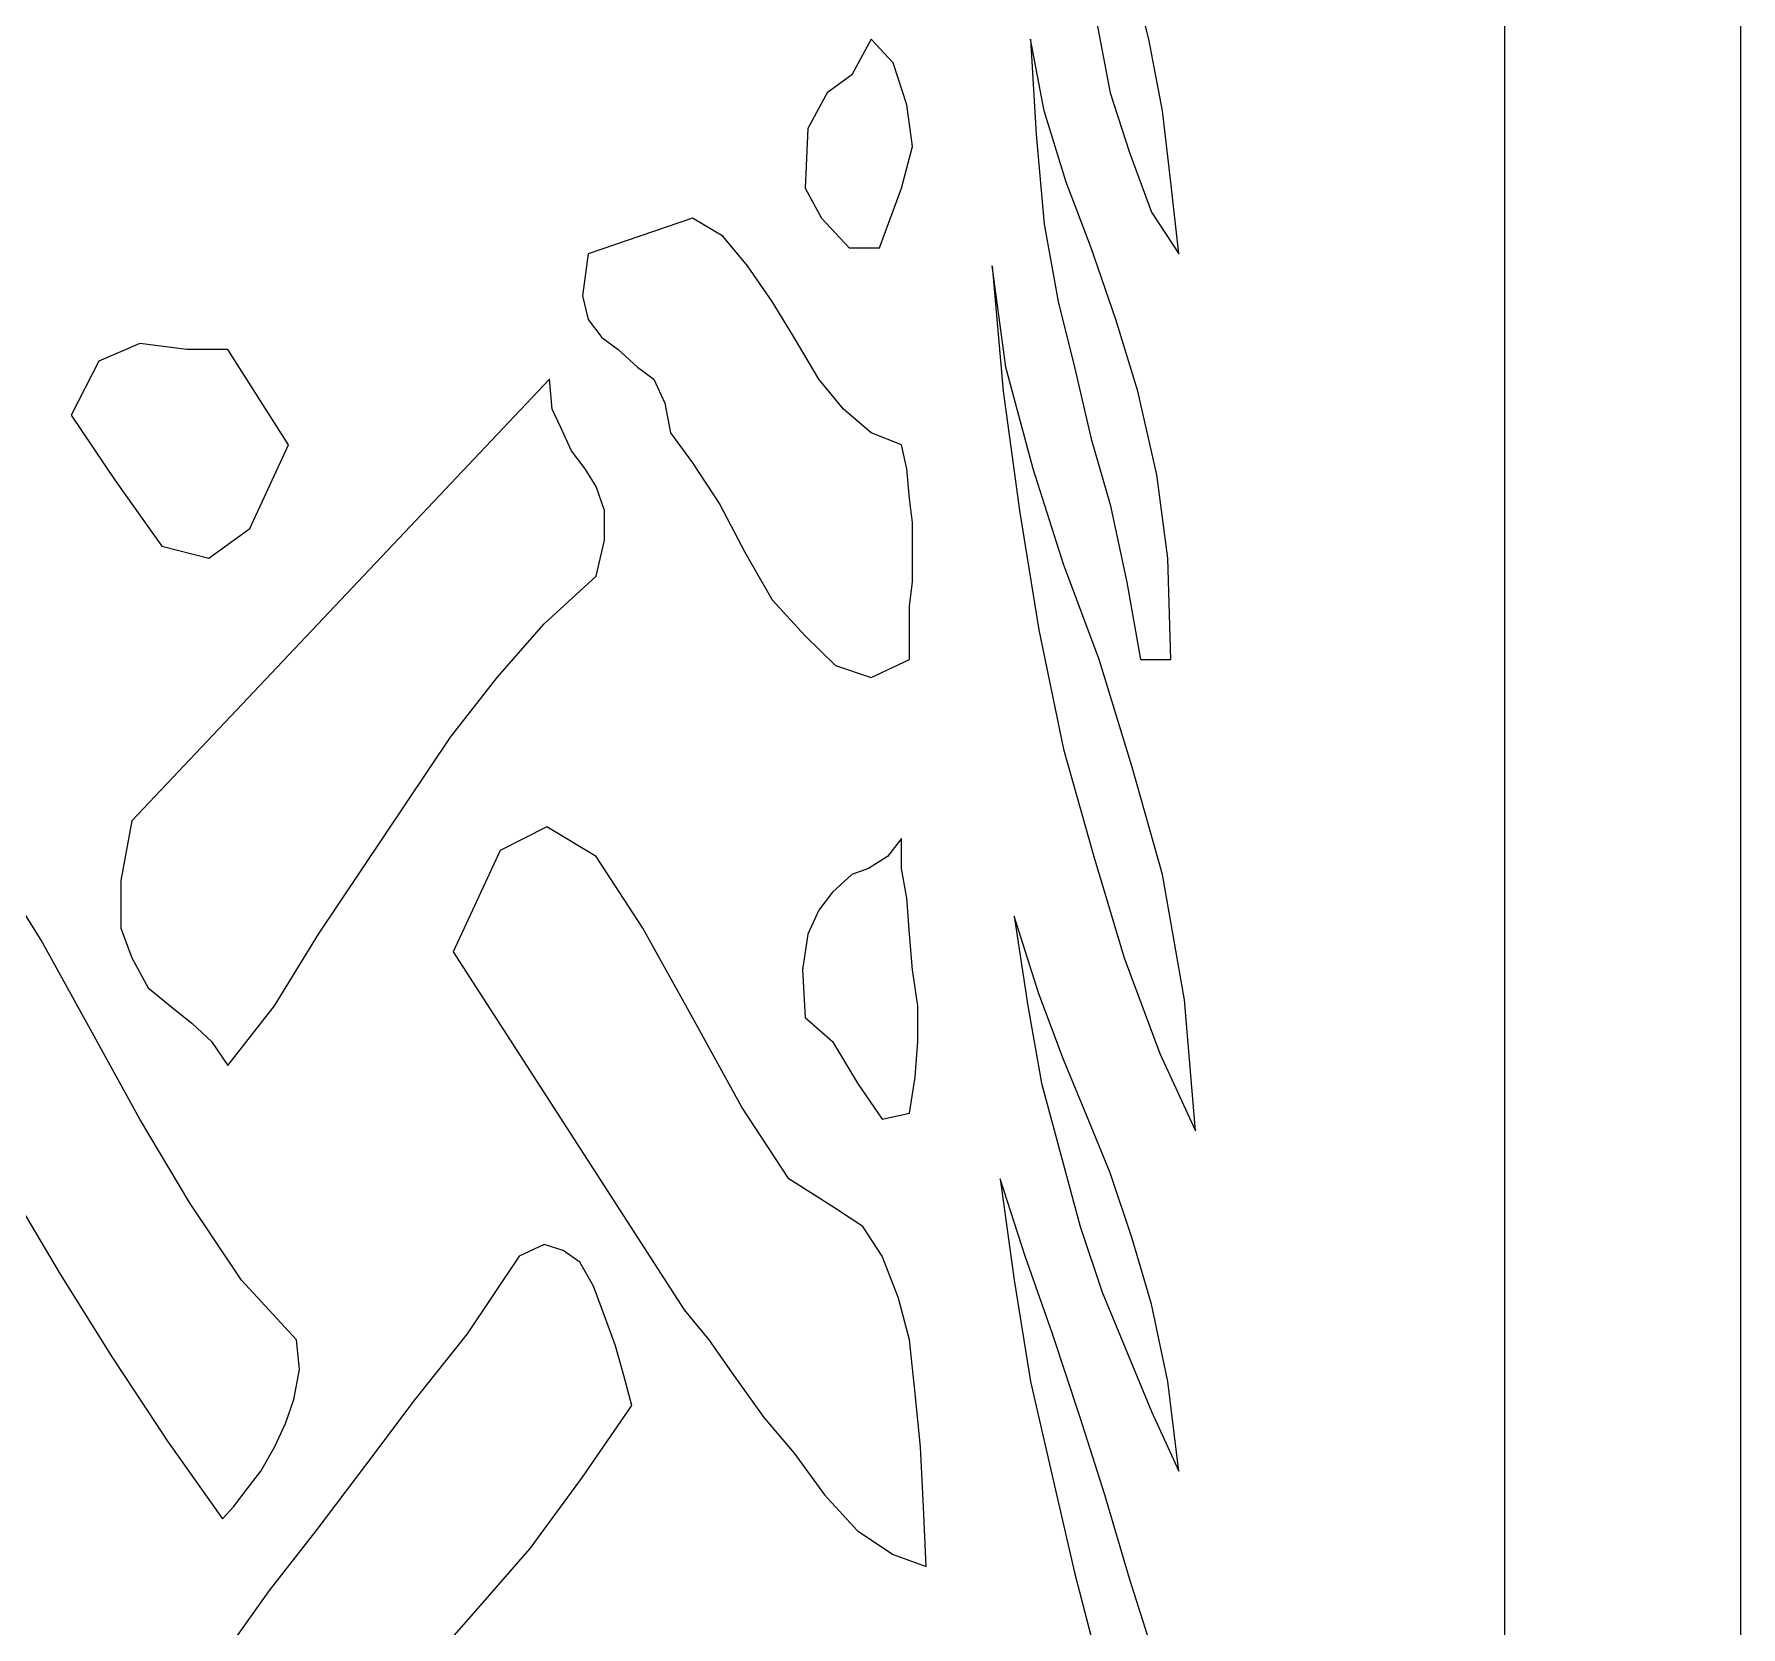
# Model space of a CAD drawing. Header units: millimetres. Extents: x -194 to 183, y -158 to 141.
# Drawn here: x 59.06 to 84.42, y -61.85 to -38.19 of the extents above; entities that cross this region are included whole.
import ezdxf

# ---------------------------------------------------------------- set-up
doc = ezdxf.new("R2010")
doc.units = ezdxf.units.MM
doc.header["$MEASUREMENT"] = 0
doc.layers.add('Camada 1', color=7, linetype='Continuous')

msp = doc.modelspace()

# ---------------------------------------------------------------- linework, layer by layer
at = {"layer": 'Camada 1', "color": 250, "lineweight": 9}
for points, knots in [([(-7.583, 27.8078), (-7.583, 27.8078), (-5.583, 27.8078), (-5.583, 27.8078), (-5.583, 27.8078), (-5.583, 27.8078), (-3.583, 27.8078), (-3.583, 27.8078), (-3.583, 27.8078), (-3.583, 27.8078), (-2.383, 27.8078), (-2.383, 27.8078), (-2.383, 27.8078), (-2.383, 27.8078), (-2.383, 30.6078), (-2.383, 30.6078), (-2.383, 30.6078), (-2.383, 30.6078), (-5.583, 30.6078), (-5.583, 30.6078), (-5.583, 30.6078), (-5.583, 30.6078), (-5.583, 31.0078), (-5.583, 31.0078), (-5.583, 31.0078), (-5.583, 32.6646), (-4.2398, 34.0078), (-2.583, 34.0078), (-2.583, 34.0078), (-0.9262, 34.0078), (0.417, 32.6646), (0.417, 31.0078), (0.417, 31.0078), (0.417, 31.0078), (0.417, 27.8078), (0.417, 27.8078), (0.417, 27.8078), (0.417, 27.8078), (15.417, 27.8078), (15.417, 27.8078), (15.417, 27.8078), (15.417, 27.8078), (18.617, 27.8078), (18.617, 27.8078), (18.617, 27.8078), (18.617, 27.8078), (18.617, 30.6078), (18.617, 30.6078), (18.617, 30.6078), (18.617, 30.6078), (15.417, 30.6078), (15.417, 30.6078), (15.417, 30.6078), (15.417, 30.6078), (15.417, 31.0078), (15.417, 31.0078), (15.417, 31.0078), (15.417, 32.6646), (16.7602, 34.0078), (18.417, 34.0078), (18.417, 34.0078), (20.0738, 34.0078), (21.417, 32.6646), (21.417, 31.0078), (21.417, 31.0078), (21.417, 31.0078), (21.417, 27.8078), (21.417, 27.8078), (21.417, 27.8078), (21.417, 27.8078), (36.417, 27.8078), (36.417, 27.8078), (36.417, 27.8078), (36.417, 27.8078), (39.617, 27.8078), (39.617, 27.8078), (39.617, 27.8078), (39.617, 27.8078), (39.617, 30.6078), (39.617, 30.6078), (39.617, 30.6078), (39.617, 30.6078), (36.417, 30.6078), (36.417, 30.6078), (36.417, 30.6078), (36.417, 30.6078), (36.417, 31.0078), (36.417, 31.0078), (36.417, 31.0078), (36.417, 32.6646), (37.7602, 34.0078), (39.417, 34.0078), (39.417, 34.0078), (41.0738, 34.0078), (42.417, 32.6646), (42.417, 31.0078), (42.417, 31.0078), (42.417, 31.0078), (42.417, 27.8078), (42.417, 27.8078), (42.417, 27.8078), (42.417, 27.8078), (57.417, 27.8078), (57.417, 27.8078), (57.417, 27.8078), (57.417, 27.8078), (60.617, 27.8078), (60.617, 27.8078), (60.617, 27.8078), (60.617, 27.8078), (60.617, 30.6078), (60.617, 30.6078), (60.617, 30.6078), (60.617, 30.6078), (57.417, 30.6078), (57.417, 30.6078), (57.417, 30.6078), (57.417, 30.6078), (57.417, 31.0078), (57.417, 31.0078), (57.417, 31.0078), (57.417, 32.6646), (58.7602, 34.0078), (60.417, 34.0078), (60.417, 34.0078), (62.0738, 34.0078), (63.417, 32.6646), (63.417, 31.0078), (63.417, 31.0078), (63.417, 31.0078), (63.417, 27.8078), (63.417, 27.8078), (63.417, 27.8078), (63.417, 27.8078), (78.417, 27.8078), (78.417, 27.8078), (78.417, 27.8078), (78.417, 27.8078), (81.617, 27.8078), (81.617, 27.8078), (81.617, 27.8078), (81.617, 27.8078), (81.617, 30.6078), (81.617, 30.6078), (81.617, 30.6078), (81.617, 30.6078), (78.417, 30.6078), (78.417, 30.6078), (78.417, 30.6078), (78.417, 30.6078), (78.417, 31.0078), (78.417, 31.0078), (78.417, 31.0078), (78.417, 32.6646), (79.7602, 34.0078), (81.417, 34.0078), (81.417, 34.0078), (83.0738, 34.0078), (84.417, 32.6646), (84.417, 31.0078), (84.417, 31.0078), (84.417, 31.0078), (84.417, 27.8078), (84.417, 27.8078), (84.417, 27.8078), (84.417, 27.8078), (84.417, 25.0078), (84.417, 25.0078), (84.417, 25.0078), (84.417, 25.0078), (84.417, -149.392), (84.417, -149.392), (84.417, -149.392), (84.417, -149.392), (84.417, -152.192), (84.417, -152.192), (84.417, -152.192), (84.417, -152.192), (84.417, -155.392), (84.417, -155.392), (84.417, -155.392), (84.417, -157.0488), (83.0738, -158.392), (81.417, -158.392), (81.417, -158.392), (79.7602, -158.392), (78.417, -157.0488), (78.417, -155.392), (78.417, -155.392), (78.417, -155.392), (78.417, -154.992), (78.417, -154.992), (78.417, -154.992), (78.417, -154.992), (81.617, -154.992), (81.617, -154.992), (81.617, -154.992), (81.617, -154.992), (81.617, -152.192), (81.617, -152.192), (81.617, -152.192), (81.617, -152.192), (78.417, -152.192), (78.417, -152.192), (78.417, -152.192), (78.417, -152.192), (63.417, -152.192), (63.417, -152.192), (63.417, -152.192), (63.417, -152.192), (63.417, -155.392), (63.417, -155.392), (63.417, -155.392), (63.417, -157.0488), (62.0738, -158.392), (60.417, -158.392), (60.417, -158.392), (58.7602, -158.392), (57.417, -157.0488), (57.417, -155.392), (57.417, -155.392), (57.417, -155.392), (57.417, -154.992), (57.417, -154.992), (57.417, -154.992), (57.417, -154.992), (60.617, -154.992), (60.617, -154.992), (60.617, -154.992), (60.617, -154.992), (60.617, -152.192), (60.617, -152.192), (60.617, -152.192), (60.617, -152.192), (57.417, -152.192), (57.417, -152.192), (57.417, -152.192), (57.417, -152.192), (42.417, -152.192), (42.417, -152.192), (42.417, -152.192), (42.417, -152.192), (42.417, -155.392), (42.417, -155.392), (42.417, -155.392), (42.417, -157.0488), (41.0738, -158.392), (39.417, -158.392), (39.417, -158.392), (37.7602, -158.392), (36.417, -157.0488), (36.417, -155.392), (36.417, -155.392), (36.417, -155.392), (36.417, -154.992), (36.417, -154.992), (36.417, -154.992), (36.417, -154.992), (39.617, -154.992), (39.617, -154.992), (39.617, -154.992), (39.617, -154.992), (39.617, -152.192), (39.617, -152.192), (39.617, -152.192), (39.617, -152.192), (36.417, -152.192), (36.417, -152.192), (36.417, -152.192), (36.417, -152.192), (21.417, -152.192), (21.417, -152.192), (21.417, -152.192), (21.417, -152.192), (21.417, -155.392), (21.417, -155.392), (21.417, -155.392), (21.417, -157.0488), (20.0738, -158.392), (18.417, -158.392), (18.417, -158.392), (16.7602, -158.392), (15.417, -157.0488), (15.417, -155.392), (15.417, -155.392), (15.417, -155.392), (15.417, -154.992), (15.417, -154.992), (15.417, -154.992), (15.417, -154.992), (18.6171, -154.992), (18.6171, -154.992), (18.6171, -154.992), (18.6171, -154.992), (18.6171, -152.192), (18.6171, -152.192), (18.6171, -152.192), (18.6171, -152.192), (15.417, -152.192), (15.417, -152.192), (15.417, -152.192), (15.417, -152.192), (0.417, -152.192), (0.417, -152.192), (0.417, -152.192), (0.417, -152.192), (0.417, -155.392), (0.417, -155.392), (0.417, -155.392), (0.417, -157.0488), (-0.9262, -158.392), (-2.583, -158.392), (-2.583, -158.392), (-4.2398, -158.392), (-5.583, -157.0488), (-5.583, -155.392), (-5.583, -155.392), (-5.583, -155.392), (-5.583, -154.992), (-5.583, -154.992), (-5.583, -154.992), (-5.583, -154.992), (-2.3829, -154.992), (-2.3829, -154.992), (-2.3829, -154.992), (-2.3829, -154.992), (-2.383, -152.192), (-2.383, -152.192), (-2.383, -152.192), (-2.383, -152.192), (-5.583, -152.192), (-5.583, -152.192), (-5.583, -152.192), (-5.583, -152.192), (-5.583, -149.392), (-5.583, -149.392), (-5.583, -149.392), (-5.583, -149.392), (-5.583, 22.808), (-5.583, 22.808), (-5.583, 22.808), (-5.583, 22.808), (-7.583, 22.808), (-7.583, 22.808), (-7.583, 22.808), (-8.6876, 22.808), (-9.583, 23.9272), (-9.583, 25.3079), (-9.583, 25.3079), (-9.583, 26.6886), (-8.6876, 27.8078), (-7.583, 27.8078)], [0, 0, 0, 0, 0.011236, 0.011236, 0.011236, 0.011236, 0.0224719, 0.0224719, 0.0224719, 0.0224719, 0.0337079, 0.0337079, 0.0337079, 0.0337079, 0.0449438, 0.0449438, 0.0449438, 0.0449438, 0.0561798, 0.0561798, 0.0561798, 0.0561798, 0.0674157, 0.0674157, 0.0674157, 0.0674157, 0.0786517, 0.0786517, 0.0786517, 0.0786517, 0.0898876, 0.0898876, 0.0898876, 0.0898876, 0.1011236, 0.1011236, 0.1011236, 0.1011236, 0.1123596, 0.1123596, 0.1123596, 0.1123596, 0.1235955, 0.1235955, 0.1235955, 0.1235955, 0.1348315, 0.1348315, 0.1348315, 0.1348315, 0.1460674, 0.1460674, 0.1460674, 0.1460674, 0.1573034, 0.1573034, 0.1573034, 0.1573034, 0.1685393, 0.1685393, 0.1685393, 0.1685393, 0.1797753, 0.1797753, 0.1797753, 0.1797753, 0.1910112, 0.1910112, 0.1910112, 0.1910112, 0.2022472, 0.2022472, 0.2022472, 0.2022472, 0.2134831, 0.2134831, 0.2134831, 0.2134831, 0.2247191, 0.2247191, 0.2247191, 0.2247191, 0.2359551, 0.2359551, 0.2359551, 0.2359551, 0.247191, 0.247191, 0.247191, 0.247191, 0.258427, 0.258427, 0.258427, 0.258427, 0.2696629, 0.2696629, 0.2696629, 0.2696629, 0.2808989, 0.2808989, 0.2808989, 0.2808989, 0.2921348, 0.2921348, 0.2921348, 0.2921348, 0.3033708, 0.3033708, 0.3033708, 0.3033708, 0.3146067, 0.3146067, 0.3146067, 0.3146067, 0.3258427, 0.3258427, 0.3258427, 0.3258427, 0.3370787, 0.3370787, 0.3370787, 0.3370787, 0.3483146, 0.3483146, 0.3483146, 0.3483146, 0.3595506, 0.3595506, 0.3595506, 0.3595506, 0.3707865, 0.3707865, 0.3707865, 0.3707865, 0.3820225, 0.3820225, 0.3820225, 0.3820225, 0.3932584, 0.3932584, 0.3932584, 0.3932584, 0.4044944, 0.4044944, 0.4044944, 0.4044944, 0.4157303, 0.4157303, 0.4157303, 0.4157303, 0.4269663, 0.4269663, 0.4269663, 0.4269663, 0.4382022, 0.4382022, 0.4382022, 0.4382022, 0.4494382, 0.4494382, 0.4494382, 0.4494382, 0.4606742, 0.4606742, 0.4606742, 0.4606742, 0.4719101, 0.4719101, 0.4719101, 0.4719101, 0.4831461, 0.4831461, 0.4831461, 0.4831461, 0.494382, 0.494382, 0.494382, 0.494382, 0.505618, 0.505618, 0.505618, 0.505618, 0.5168539, 0.5168539, 0.5168539, 0.5168539, 0.5280899, 0.5280899, 0.5280899, 0.5280899, 0.5393258, 0.5393258, 0.5393258, 0.5393258, 0.5505618, 0.5505618, 0.5505618, 0.5505618, 0.5617978, 0.5617978, 0.5617978, 0.5617978, 0.5730337, 0.5730337, 0.5730337, 0.5730337, 0.5842697, 0.5842697, 0.5842697, 0.5842697, 0.5955056, 0.5955056, 0.5955056, 0.5955056, 0.6067416, 0.6067416, 0.6067416, 0.6067416, 0.6179775, 0.6179775, 0.6179775, 0.6179775, 0.6292135, 0.6292135, 0.6292135, 0.6292135, 0.6404494, 0.6404494, 0.6404494, 0.6404494, 0.6516854, 0.6516854, 0.6516854, 0.6516854, 0.6629213, 0.6629213, 0.6629213, 0.6629213, 0.6741573, 0.6741573, 0.6741573, 0.6741573, 0.6853933, 0.6853933, 0.6853933, 0.6853933, 0.6966292, 0.6966292, 0.6966292, 0.6966292, 0.7078652, 0.7078652, 0.7078652, 0.7078652, 0.7191011, 0.7191011, 0.7191011, 0.7191011, 0.7303371, 0.7303371, 0.7303371, 0.7303371, 0.741573, 0.741573, 0.741573, 0.741573, 0.752809, 0.752809, 0.752809, 0.752809, 0.7640449, 0.7640449, 0.7640449, 0.7640449, 0.7752809, 0.7752809, 0.7752809, 0.7752809, 0.7865169, 0.7865169, 0.7865169, 0.7865169, 0.7977528, 0.7977528, 0.7977528, 0.7977528, 0.8089888, 0.8089888, 0.8089888, 0.8089888, 0.8202247, 0.8202247, 0.8202247, 0.8202247, 0.8314607, 0.8314607, 0.8314607, 0.8314607, 0.8426966, 0.8426966, 0.8426966, 0.8426966, 0.8539326, 0.8539326, 0.8539326, 0.8539326, 0.8651685, 0.8651685, 0.8651685, 0.8651685, 0.8764045, 0.8764045, 0.8764045, 0.8764045, 0.8876404, 0.8876404, 0.8876404, 0.8876404, 0.8988764, 0.8988764, 0.8988764, 0.8988764, 0.9101124, 0.9101124, 0.9101124, 0.9101124, 0.9213483, 0.9213483, 0.9213483, 0.9213483, 0.9325843, 0.9325843, 0.9325843, 0.9325843, 0.9438202, 0.9438202, 0.9438202, 0.9438202, 0.9550562, 0.9550562, 0.9550562, 0.9550562, 0.9662921, 0.9662921, 0.9662921, 0.9662921, 0.9775281, 0.9775281, 0.9775281, 0.9775281, 1, 1, 1, 1]), ([(74.1909, -33.6521), (74.1909, -33.6521), (74.5176, -34.5381), (74.5176, -34.5381), (74.5176, -34.5381), (74.5176, -34.5381), (74.8442, -35.4244), (74.8442, -35.4244), (74.8442, -35.4244), (74.8442, -35.4244), (75.1302, -36.311), (75.1302, -36.311), (75.1302, -36.311), (75.1302, -36.311), (75.3751, -37.2862), (75.3751, -37.2862), (75.3751, -37.2862), (75.3751, -37.2862), (75.6202, -38.261), (75.6202, -38.261), (75.6202, -38.261), (75.6202, -38.261), (75.8243, -39.3246), (75.8243, -39.3246), (75.8243, -39.3246), (75.8243, -39.3246), (75.9469, -40.3882), (75.9469, -40.3882), (75.9469, -40.3882), (75.9469, -40.3882), (76.0693, -41.4521), (76.0693, -41.4521), (76.0693, -41.4521), (76.0693, -41.4521), (75.6609, -40.8315), (75.6609, -40.8315), (75.6609, -40.8315), (75.6609, -40.8315), (75.3342, -39.9451), (75.3342, -39.9451), (75.3342, -39.9451), (75.3342, -39.9451), (75.0484, -39.0587), (75.0484, -39.0587), (75.0484, -39.0587), (75.0484, -39.0587), (74.8442, -37.9953), (74.8442, -37.9953), (74.8442, -37.9953), (74.8442, -37.9953), (74.6401, -36.9314), (74.6401, -36.9314), (74.6401, -36.9314), (74.6401, -36.9314), (74.5176, -35.7792), (74.5176, -35.7792), (74.5176, -35.7792), (74.5176, -35.7792), (74.3541, -34.7155), (74.3541, -34.7155), (74.3541, -34.7155), (74.3541, -34.7155), (74.1909, -33.6521), (74.1909, -33.6521)], [0, 0, 0, 0, 0.0588235, 0.0588235, 0.0588235, 0.0588235, 0.1176471, 0.1176471, 0.1176471, 0.1176471, 0.1764706, 0.1764706, 0.1764706, 0.1764706, 0.2352941, 0.2352941, 0.2352941, 0.2352941, 0.2941176, 0.2941176, 0.2941176, 0.2941176, 0.3529412, 0.3529412, 0.3529412, 0.3529412, 0.4117647, 0.4117647, 0.4117647, 0.4117647, 0.4705882, 0.4705882, 0.4705882, 0.4705882, 0.5294118, 0.5294118, 0.5294118, 0.5294118, 0.5882353, 0.5882353, 0.5882353, 0.5882353, 0.6470588, 0.6470588, 0.6470588, 0.6470588, 0.7058824, 0.7058824, 0.7058824, 0.7058824, 0.7647059, 0.7647059, 0.7647059, 0.7647059, 0.8235294, 0.8235294, 0.8235294, 0.8235294, 0.8823529, 0.8823529, 0.8823529, 0.8823529, 1, 1, 1, 1]), ([(71.4956, -38.261), (71.4956, -38.261), (71.8222, -38.6156), (71.8222, -38.6156), (71.8222, -38.6156), (71.8222, -38.6156), (72.0265, -39.236), (72.0265, -39.236), (72.0265, -39.236), (72.0265, -39.236), (72.1081, -39.8566), (72.1081, -39.8566), (72.1081, -39.8566), (72.1081, -39.8566), (71.9449, -40.4767), (71.9449, -40.4767), (71.9449, -40.4767), (71.9449, -40.4767), (71.6181, -41.3632), (71.6181, -41.3632), (71.6181, -41.3632), (71.6181, -41.3632), (71.1688, -41.3632), (71.1688, -41.3632), (71.1688, -41.3632), (71.1688, -41.3632), (70.7604, -40.9199), (70.7604, -40.9199), (70.7604, -40.9199), (70.7604, -40.9199), (70.5155, -40.4767), (70.5155, -40.4767), (70.5155, -40.4767), (70.5155, -40.4767), (70.5563, -39.5903), (70.5563, -39.5903), (70.5563, -39.5903), (70.5563, -39.5903), (70.8421, -39.0587), (70.8421, -39.0587), (70.8421, -39.0587), (70.8421, -39.0587), (71.2097, -38.7927), (71.2097, -38.7927), (71.2097, -38.7927), (71.2097, -38.7927), (71.4956, -38.261), (71.4956, -38.261)], [0, 0, 0, 0, 0.0769231, 0.0769231, 0.0769231, 0.0769231, 0.1538462, 0.1538462, 0.1538462, 0.1538462, 0.2307692, 0.2307692, 0.2307692, 0.2307692, 0.3076923, 0.3076923, 0.3076923, 0.3076923, 0.3846154, 0.3846154, 0.3846154, 0.3846154, 0.4615385, 0.4615385, 0.4615385, 0.4615385, 0.5384615, 0.5384615, 0.5384615, 0.5384615, 0.6153846, 0.6153846, 0.6153846, 0.6153846, 0.6923077, 0.6923077, 0.6923077, 0.6923077, 0.7692308, 0.7692308, 0.7692308, 0.7692308, 0.8461538, 0.8461538, 0.8461538, 0.8461538, 1, 1, 1, 1]), ([(73.8642, -38.261), (73.8642, -38.261), (74.0682, -39.3246), (74.0682, -39.3246), (74.0682, -39.3246), (74.0682, -39.3246), (74.395, -40.3882), (74.395, -40.3882), (74.395, -40.3882), (74.395, -40.3882), (74.7626, -41.3632), (74.7626, -41.3632), (74.7626, -41.3632), (74.7626, -41.3632), (75.1302, -42.4269), (75.1302, -42.4269), (75.1302, -42.4269), (75.1302, -42.4269), (75.4568, -43.4903), (75.4568, -43.4903), (75.4568, -43.4903), (75.4568, -43.4903), (75.7426, -44.7313), (75.7426, -44.7313), (75.7426, -44.7313), (75.7426, -44.7313), (75.9061, -45.972), (75.9061, -45.972), (75.9061, -45.972), (75.9061, -45.972), (75.9469, -47.4789), (75.9469, -47.4789), (75.9469, -47.4789), (75.9469, -47.4789), (75.4976, -47.4789), (75.4976, -47.4789), (75.4976, -47.4789), (75.4976, -47.4789), (75.2936, -46.3269), (75.2936, -46.3269), (75.2936, -46.3269), (75.2936, -46.3269), (75.0484, -45.1742), (75.0484, -45.1742), (75.0484, -45.1742), (75.0484, -45.1742), (74.7626, -44.1994), (74.7626, -44.1994), (74.7626, -44.1994), (74.7626, -44.1994), (74.5176, -43.1358), (74.5176, -43.1358), (74.5176, -43.1358), (74.5176, -43.1358), (74.2727, -42.1611), (74.2727, -42.1611), (74.2727, -42.1611), (74.2727, -42.1611), (74.0682, -41.0085), (74.0682, -41.0085), (74.0682, -41.0085), (74.0682, -41.0085), (73.946, -39.679), (73.946, -39.679), (73.946, -39.679), (73.946, -39.679), (73.8642, -38.261), (73.8642, -38.261)], [0, 0, 0, 0, 0.0555556, 0.0555556, 0.0555556, 0.0555556, 0.1111111, 0.1111111, 0.1111111, 0.1111111, 0.1666667, 0.1666667, 0.1666667, 0.1666667, 0.2222222, 0.2222222, 0.2222222, 0.2222222, 0.2777778, 0.2777778, 0.2777778, 0.2777778, 0.3333333, 0.3333333, 0.3333333, 0.3333333, 0.3888889, 0.3888889, 0.3888889, 0.3888889, 0.4444444, 0.4444444, 0.4444444, 0.4444444, 0.5, 0.5, 0.5, 0.5, 0.5555556, 0.5555556, 0.5555556, 0.5555556, 0.6111111, 0.6111111, 0.6111111, 0.6111111, 0.6666667, 0.6666667, 0.6666667, 0.6666667, 0.7222222, 0.7222222, 0.7222222, 0.7222222, 0.7777778, 0.7777778, 0.7777778, 0.7777778, 0.8333333, 0.8333333, 0.8333333, 0.8333333, 0.8888889, 0.8888889, 0.8888889, 0.8888889, 1, 1, 1, 1]), ([(68.841, -40.9199), (68.841, -40.9199), (69.2904, -41.1858), (69.2904, -41.1858), (69.2904, -41.1858), (69.2904, -41.1858), (69.658, -41.6289), (69.658, -41.6289), (69.658, -41.6289), (69.658, -41.6289), (70.0255, -42.1611), (70.0255, -42.1611), (70.0255, -42.1611), (70.0255, -42.1611), (70.3522, -42.6928), (70.3522, -42.6928), (70.3522, -42.6928), (70.3522, -42.6928), (70.7197, -43.3132), (70.7197, -43.3132), (70.7197, -43.3132), (70.7197, -43.3132), (71.087, -43.756), (71.087, -43.756), (71.087, -43.756), (71.087, -43.756), (71.4956, -44.1108), (71.4956, -44.1108), (71.4956, -44.1108), (71.4956, -44.1108), (71.9449, -44.2883), (71.9449, -44.2883), (71.9449, -44.2883), (71.9449, -44.2883), (72.0265, -44.6424), (72.0265, -44.6424), (72.0265, -44.6424), (72.0265, -44.6424), (72.0672, -45.086), (72.0672, -45.086), (72.0672, -45.086), (72.0672, -45.086), (72.1081, -45.4404), (72.1081, -45.4404), (72.1081, -45.4404), (72.1081, -45.4404), (72.1081, -45.8834), (72.1081, -45.8834), (72.1081, -45.8834), (72.1081, -45.8834), (72.1081, -46.3269), (72.1081, -46.3269), (72.1081, -46.3269), (72.1081, -46.3269), (72.0672, -46.6811), (72.0672, -46.6811), (72.0672, -46.6811), (72.0672, -46.6811), (72.0672, -47.1245), (72.0672, -47.1245), (72.0672, -47.1245), (72.0672, -47.1245), (72.0672, -47.4789), (72.0672, -47.4789), (72.0672, -47.4789), (72.0672, -47.4789), (71.4956, -47.7451), (71.4956, -47.7451), (71.4956, -47.7451), (71.4956, -47.7451), (70.9647, -47.5676), (70.9647, -47.5676), (70.9647, -47.5676), (70.9647, -47.5676), (70.5155, -47.1245), (70.5155, -47.1245), (70.5155, -47.1245), (70.5155, -47.1245), (70.0255, -46.5926), (70.0255, -46.5926), (70.0255, -46.5926), (70.0255, -46.5926), (69.6171, -45.8834), (69.6171, -45.8834), (69.6171, -45.8834), (69.6171, -45.8834), (69.2494, -45.1742), (69.2494, -45.1742), (69.2494, -45.1742), (69.2494, -45.1742), (68.841, -44.554), (68.841, -44.554), (68.841, -44.554), (68.841, -44.554), (68.5144, -44.1108), (68.5144, -44.1108), (68.5144, -44.1108), (68.5144, -44.1108), (68.4329, -43.6678), (68.4329, -43.6678), (68.4329, -43.6678), (68.4329, -43.6678), (68.2695, -43.3132), (68.2695, -43.3132), (68.2695, -43.3132), (68.2695, -43.3132), (68.0244, -43.1358), (68.0244, -43.1358), (68.0244, -43.1358), (68.0244, -43.1358), (67.7386, -42.8701), (67.7386, -42.8701), (67.7386, -42.8701), (67.7386, -42.8701), (67.4936, -42.6928), (67.4936, -42.6928), (67.4936, -42.6928), (67.4936, -42.6928), (67.2894, -42.4269), (67.2894, -42.4269), (67.2894, -42.4269), (67.2894, -42.4269), (67.2076, -42.0722), (67.2076, -42.0722), (67.2076, -42.0722), (67.2076, -42.0722), (67.2894, -41.4521), (67.2894, -41.4521), (67.2894, -41.4521), (67.2894, -41.4521), (68.841, -40.9199), (68.841, -40.9199)], [0, 0, 0, 0, 0.0294118, 0.0294118, 0.0294118, 0.0294118, 0.0588235, 0.0588235, 0.0588235, 0.0588235, 0.0882353, 0.0882353, 0.0882353, 0.0882353, 0.1176471, 0.1176471, 0.1176471, 0.1176471, 0.1470588, 0.1470588, 0.1470588, 0.1470588, 0.1764706, 0.1764706, 0.1764706, 0.1764706, 0.2058824, 0.2058824, 0.2058824, 0.2058824, 0.2352941, 0.2352941, 0.2352941, 0.2352941, 0.2647059, 0.2647059, 0.2647059, 0.2647059, 0.2941176, 0.2941176, 0.2941176, 0.2941176, 0.3235294, 0.3235294, 0.3235294, 0.3235294, 0.3529412, 0.3529412, 0.3529412, 0.3529412, 0.3823529, 0.3823529, 0.3823529, 0.3823529, 0.4117647, 0.4117647, 0.4117647, 0.4117647, 0.4411765, 0.4411765, 0.4411765, 0.4411765, 0.4705882, 0.4705882, 0.4705882, 0.4705882, 0.5, 0.5, 0.5, 0.5, 0.5294118, 0.5294118, 0.5294118, 0.5294118, 0.5588235, 0.5588235, 0.5588235, 0.5588235, 0.5882353, 0.5882353, 0.5882353, 0.5882353, 0.6176471, 0.6176471, 0.6176471, 0.6176471, 0.6470588, 0.6470588, 0.6470588, 0.6470588, 0.6764706, 0.6764706, 0.6764706, 0.6764706, 0.7058824, 0.7058824, 0.7058824, 0.7058824, 0.7352941, 0.7352941, 0.7352941, 0.7352941, 0.7647059, 0.7647059, 0.7647059, 0.7647059, 0.7941176, 0.7941176, 0.7941176, 0.7941176, 0.8235294, 0.8235294, 0.8235294, 0.8235294, 0.8529412, 0.8529412, 0.8529412, 0.8529412, 0.8823529, 0.8823529, 0.8823529, 0.8823529, 0.9117647, 0.9117647, 0.9117647, 0.9117647, 0.9411765, 0.9411765, 0.9411765, 0.9411765, 1, 1, 1, 1]), ([(73.2925, -41.6289), (73.2925, -41.6289), (73.4966, -43.1358), (73.4966, -43.1358), (73.4966, -43.1358), (73.4966, -43.1358), (73.9051, -44.6424), (73.9051, -44.6424), (73.9051, -44.6424), (73.9051, -44.6424), (74.3541, -46.0607), (74.3541, -46.0607), (74.3541, -46.0607), (74.3541, -46.0607), (74.885, -47.4789), (74.885, -47.4789), (74.885, -47.4789), (74.885, -47.4789), (75.3751, -49.0745), (75.3751, -49.0745), (75.3751, -49.0745), (75.3751, -49.0745), (75.8243, -50.67), (75.8243, -50.67), (75.8243, -50.67), (75.8243, -50.67), (76.1511, -52.531), (76.1511, -52.531), (76.1511, -52.531), (76.1511, -52.531), (76.3143, -54.481), (76.3143, -54.481), (76.3143, -54.481), (76.3143, -54.481), (75.7835, -53.3288), (75.7835, -53.3288), (75.7835, -53.3288), (75.7835, -53.3288), (75.2527, -51.9108), (75.2527, -51.9108), (75.2527, -51.9108), (75.2527, -51.9108), (74.8033, -50.4038), (74.8033, -50.4038), (74.8033, -50.4038), (74.8033, -50.4038), (74.3541, -48.8083), (74.3541, -48.8083), (74.3541, -48.8083), (74.3541, -48.8083), (73.9867, -47.0359), (73.9867, -47.0359), (73.9867, -47.0359), (73.9867, -47.0359), (73.7008, -45.263), (73.7008, -45.263), (73.7008, -45.263), (73.7008, -45.263), (73.4557, -43.4903), (73.4557, -43.4903), (73.4557, -43.4903), (73.4557, -43.4903), (73.2925, -41.6289), (73.2925, -41.6289)], [0, 0, 0, 0, 0.0588235, 0.0588235, 0.0588235, 0.0588235, 0.1176471, 0.1176471, 0.1176471, 0.1176471, 0.1764706, 0.1764706, 0.1764706, 0.1764706, 0.2352941, 0.2352941, 0.2352941, 0.2352941, 0.2941176, 0.2941176, 0.2941176, 0.2941176, 0.3529412, 0.3529412, 0.3529412, 0.3529412, 0.4117647, 0.4117647, 0.4117647, 0.4117647, 0.4705882, 0.4705882, 0.4705882, 0.4705882, 0.5294118, 0.5294118, 0.5294118, 0.5294118, 0.5882353, 0.5882353, 0.5882353, 0.5882353, 0.6470588, 0.6470588, 0.6470588, 0.6470588, 0.7058824, 0.7058824, 0.7058824, 0.7058824, 0.7647059, 0.7647059, 0.7647059, 0.7647059, 0.8235294, 0.8235294, 0.8235294, 0.8235294, 0.8823529, 0.8823529, 0.8823529, 0.8823529, 1, 1, 1, 1]), ([(61.9397, -42.8701), (61.9397, -42.8701), (62.8381, -44.2883), (62.8381, -44.2883), (62.8381, -44.2883), (62.8381, -44.2883), (62.2665, -45.529), (62.2665, -45.529), (62.2665, -45.529), (62.2665, -45.529), (61.6538, -45.972), (61.6538, -45.972), (61.6538, -45.972), (61.6538, -45.972), (60.9595, -45.7949), (60.9595, -45.7949), (60.9595, -45.7949), (60.9595, -45.7949), (60.2654, -44.8199), (60.2654, -44.8199), (60.2654, -44.8199), (60.2654, -44.8199), (59.612, -43.8449), (59.612, -43.8449), (59.612, -43.8449), (59.612, -43.8449), (60.0202, -43.047), (60.0202, -43.047), (60.0202, -43.047), (60.0202, -43.047), (60.6329, -42.7813), (60.6329, -42.7813), (60.6329, -42.7813), (60.6329, -42.7813), (61.3271, -42.8701), (61.3271, -42.8701), (61.3271, -42.8701), (61.3271, -42.8701), (61.9397, -42.8701), (61.9397, -42.8701)], [0, 0, 0, 0, 0.0909091, 0.0909091, 0.0909091, 0.0909091, 0.1818182, 0.1818182, 0.1818182, 0.1818182, 0.2727273, 0.2727273, 0.2727273, 0.2727273, 0.3636364, 0.3636364, 0.3636364, 0.3636364, 0.4545455, 0.4545455, 0.4545455, 0.4545455, 0.5454545, 0.5454545, 0.5454545, 0.5454545, 0.6363636, 0.6363636, 0.6363636, 0.6363636, 0.7272727, 0.7272727, 0.7272727, 0.7272727, 0.8181818, 0.8181818, 0.8181818, 0.8181818, 1, 1, 1, 1]), ([(66.7176, -43.3132), (66.7176, -43.3132), (66.7585, -43.756), (66.7585, -43.756), (66.7585, -43.756), (66.7585, -43.756), (66.881, -44.0223), (66.881, -44.0223), (66.881, -44.0223), (66.881, -44.0223), (67.0444, -44.3768), (67.0444, -44.3768), (67.0444, -44.3768), (67.0444, -44.3768), (67.2485, -44.6424), (67.2485, -44.6424), (67.2485, -44.6424), (67.2485, -44.6424), (67.412, -44.9086), (67.412, -44.9086), (67.412, -44.9086), (67.412, -44.9086), (67.5343, -45.263), (67.5343, -45.263), (67.5343, -45.263), (67.5343, -45.263), (67.5343, -45.7063), (67.5343, -45.7063), (67.5343, -45.7063), (67.5343, -45.7063), (67.412, -46.2381), (67.412, -46.2381), (67.412, -46.2381), (67.412, -46.2381), (66.636, -46.947), (66.636, -46.947), (66.636, -46.947), (66.636, -46.947), (65.9417, -47.7451), (65.9417, -47.7451), (65.9417, -47.7451), (65.9417, -47.7451), (65.2474, -48.6314), (65.2474, -48.6314), (65.2474, -48.6314), (65.2474, -48.6314), (64.5939, -49.6061), (64.5939, -49.6061), (64.5939, -49.6061), (64.5939, -49.6061), (63.9406, -50.5812), (63.9406, -50.5812), (63.9406, -50.5812), (63.9406, -50.5812), (63.2872, -51.556), (63.2872, -51.556), (63.2872, -51.556), (63.2872, -51.556), (62.6339, -52.6197), (62.6339, -52.6197), (62.6339, -52.6197), (62.6339, -52.6197), (61.9397, -53.5063), (61.9397, -53.5063), (61.9397, -53.5063), (61.9397, -53.5063), (61.6946, -53.1515), (61.6946, -53.1515), (61.6946, -53.1515), (61.6946, -53.1515), (61.4087, -52.8856), (61.4087, -52.8856), (61.4087, -52.8856), (61.4087, -52.8856), (61.082, -52.6197), (61.082, -52.6197), (61.082, -52.6197), (61.082, -52.6197), (60.7553, -52.3538), (60.7553, -52.3538), (60.7553, -52.3538), (60.7553, -52.3538), (60.5103, -51.9108), (60.5103, -51.9108), (60.5103, -51.9108), (60.5103, -51.9108), (60.3469, -51.4674), (60.3469, -51.4674), (60.3469, -51.4674), (60.3469, -51.4674), (60.3469, -50.7586), (60.3469, -50.7586), (60.3469, -50.7586), (60.3469, -50.7586), (60.5103, -49.8721), (60.5103, -49.8721), (60.5103, -49.8721), (60.5103, -49.8721), (66.7176, -43.3132), (66.7176, -43.3132)], [0, 0, 0, 0, 0.0384615, 0.0384615, 0.0384615, 0.0384615, 0.0769231, 0.0769231, 0.0769231, 0.0769231, 0.1153846, 0.1153846, 0.1153846, 0.1153846, 0.1538462, 0.1538462, 0.1538462, 0.1538462, 0.1923077, 0.1923077, 0.1923077, 0.1923077, 0.2307692, 0.2307692, 0.2307692, 0.2307692, 0.2692308, 0.2692308, 0.2692308, 0.2692308, 0.3076923, 0.3076923, 0.3076923, 0.3076923, 0.3461538, 0.3461538, 0.3461538, 0.3461538, 0.3846154, 0.3846154, 0.3846154, 0.3846154, 0.4230769, 0.4230769, 0.4230769, 0.4230769, 0.4615385, 0.4615385, 0.4615385, 0.4615385, 0.5, 0.5, 0.5, 0.5, 0.5384615, 0.5384615, 0.5384615, 0.5384615, 0.5769231, 0.5769231, 0.5769231, 0.5769231, 0.6153846, 0.6153846, 0.6153846, 0.6153846, 0.6538462, 0.6538462, 0.6538462, 0.6538462, 0.6923077, 0.6923077, 0.6923077, 0.6923077, 0.7307692, 0.7307692, 0.7307692, 0.7307692, 0.7692308, 0.7692308, 0.7692308, 0.7692308, 0.8076923, 0.8076923, 0.8076923, 0.8076923, 0.8461538, 0.8461538, 0.8461538, 0.8461538, 0.8846154, 0.8846154, 0.8846154, 0.8846154, 0.9230769, 0.9230769, 0.9230769, 0.9230769, 1, 1, 1, 1]), ([(56.7125, -48.6314), (56.7125, -48.6314), (57.611, -49.4288), (57.611, -49.4288), (57.611, -49.4288), (57.611, -49.4288), (58.3869, -50.4038), (58.3869, -50.4038), (58.3869, -50.4038), (58.3869, -50.4038), (59.1627, -51.6449), (59.1627, -51.6449), (59.1627, -51.6449), (59.1627, -51.6449), (59.8978, -52.974), (59.8978, -52.974), (59.8978, -52.974), (59.8978, -52.974), (60.6329, -54.3036), (60.6329, -54.3036), (60.6329, -54.3036), (60.6329, -54.3036), (61.3678, -55.5449), (61.3678, -55.5449), (61.3678, -55.5449), (61.3678, -55.5449), (62.1438, -56.6968), (62.1438, -56.6968), (62.1438, -56.6968), (62.1438, -56.6968), (62.9605, -57.5832), (62.9605, -57.5832), (62.9605, -57.5832), (62.9605, -57.5832), (63.0014, -58.0263), (63.0014, -58.0263), (63.0014, -58.0263), (63.0014, -58.0263), (62.9198, -58.4696), (62.9198, -58.4696), (62.9198, -58.4696), (62.9198, -58.4696), (62.7974, -58.8241), (62.7974, -58.8241), (62.7974, -58.8241), (62.7974, -58.8241), (62.6339, -59.1788), (62.6339, -59.1788), (62.6339, -59.1788), (62.6339, -59.1788), (62.4297, -59.5332), (62.4297, -59.5332), (62.4297, -59.5332), (62.4297, -59.5332), (62.2256, -59.7991), (62.2256, -59.7991), (62.2256, -59.7991), (62.2256, -59.7991), (62.0213, -60.0648), (62.0213, -60.0648), (62.0213, -60.0648), (62.0213, -60.0648), (61.8581, -60.2423), (61.8581, -60.2423), (61.8581, -60.2423), (61.8581, -60.2423), (61.0412, -59.0902), (61.0412, -59.0902), (61.0412, -59.0902), (61.0412, -59.0902), (60.2245, -57.849), (60.2245, -57.849), (60.2245, -57.849), (60.2245, -57.849), (59.4486, -56.6082), (59.4486, -56.6082), (59.4486, -56.6082), (59.4486, -56.6082), (58.7135, -55.3675), (58.7135, -55.3675), (58.7135, -55.3675), (58.7135, -55.3675), (57.9785, -54.1265), (57.9785, -54.1265), (57.9785, -54.1265), (57.9785, -54.1265), (57.2433, -53.0629), (57.2433, -53.0629), (57.2433, -53.0629), (57.2433, -53.0629), (56.5492, -51.9993), (56.5492, -51.9993), (56.5492, -51.9993), (56.5492, -51.9993), (55.8141, -51.1128), (55.8141, -51.1128), (55.8141, -51.1128), (55.8141, -51.1128), (55.7734, -50.0495), (55.7734, -50.0495), (55.7734, -50.0495), (55.7734, -50.0495), (56.0591, -49.5173), (56.0591, -49.5173), (56.0591, -49.5173), (56.0591, -49.5173), (56.4674, -49.1631), (56.4674, -49.1631), (56.4674, -49.1631), (56.4674, -49.1631), (56.7125, -48.6314), (56.7125, -48.6314)], [0, 0, 0, 0, 0.0344828, 0.0344828, 0.0344828, 0.0344828, 0.0689655, 0.0689655, 0.0689655, 0.0689655, 0.1034483, 0.1034483, 0.1034483, 0.1034483, 0.137931, 0.137931, 0.137931, 0.137931, 0.1724138, 0.1724138, 0.1724138, 0.1724138, 0.2068966, 0.2068966, 0.2068966, 0.2068966, 0.2413793, 0.2413793, 0.2413793, 0.2413793, 0.2758621, 0.2758621, 0.2758621, 0.2758621, 0.3103448, 0.3103448, 0.3103448, 0.3103448, 0.3448276, 0.3448276, 0.3448276, 0.3448276, 0.3793103, 0.3793103, 0.3793103, 0.3793103, 0.4137931, 0.4137931, 0.4137931, 0.4137931, 0.4482759, 0.4482759, 0.4482759, 0.4482759, 0.4827586, 0.4827586, 0.4827586, 0.4827586, 0.5172414, 0.5172414, 0.5172414, 0.5172414, 0.5517241, 0.5517241, 0.5517241, 0.5517241, 0.5862069, 0.5862069, 0.5862069, 0.5862069, 0.6206897, 0.6206897, 0.6206897, 0.6206897, 0.6551724, 0.6551724, 0.6551724, 0.6551724, 0.6896552, 0.6896552, 0.6896552, 0.6896552, 0.7241379, 0.7241379, 0.7241379, 0.7241379, 0.7586207, 0.7586207, 0.7586207, 0.7586207, 0.7931034, 0.7931034, 0.7931034, 0.7931034, 0.8275862, 0.8275862, 0.8275862, 0.8275862, 0.862069, 0.862069, 0.862069, 0.862069, 0.8965517, 0.8965517, 0.8965517, 0.8965517, 0.9310345, 0.9310345, 0.9310345, 0.9310345, 1, 1, 1, 1]), ([(70.9647, -55.6334), (70.9647, -55.6334), (71.3731, -55.8991), (71.3731, -55.8991), (71.3731, -55.8991), (71.3731, -55.8991), (71.6589, -56.3425), (71.6589, -56.3425), (71.6589, -56.3425), (71.6589, -56.3425), (71.904, -56.963), (71.904, -56.963), (71.904, -56.963), (71.904, -56.963), (72.0672, -57.5832), (72.0672, -57.5832), (72.0672, -57.5832), (72.0672, -57.5832), (72.1489, -58.3811), (72.1489, -58.3811), (72.1489, -58.3811), (72.1489, -58.3811), (72.2306, -59.1788), (72.2306, -59.1788), (72.2306, -59.1788), (72.2306, -59.1788), (72.2716, -60.0648), (72.2716, -60.0648), (72.2716, -60.0648), (72.2716, -60.0648), (72.3124, -60.9513), (72.3124, -60.9513), (72.3124, -60.9513), (72.3124, -60.9513), (71.8222, -60.7739), (71.8222, -60.7739), (71.8222, -60.7739), (71.8222, -60.7739), (71.2914, -60.4197), (71.2914, -60.4197), (71.2914, -60.4197), (71.2914, -60.4197), (70.8013, -59.8877), (70.8013, -59.8877), (70.8013, -59.8877), (70.8013, -59.8877), (70.3522, -59.2673), (70.3522, -59.2673), (70.3522, -59.2673), (70.3522, -59.2673), (69.9029, -58.7353), (69.9029, -58.7353), (69.9029, -58.7353), (69.9029, -58.7353), (69.4536, -58.1152), (69.4536, -58.1152), (69.4536, -58.1152), (69.4536, -58.1152), (69.0863, -57.5832), (69.0863, -57.5832), (69.0863, -57.5832), (69.0863, -57.5832), (68.7187, -57.1398), (68.7187, -57.1398), (68.7187, -57.1398), (68.7187, -57.1398), (65.2883, -51.8219), (65.2883, -51.8219), (65.2883, -51.8219), (65.2883, -51.8219), (65.9825, -50.3153), (65.9825, -50.3153), (65.9825, -50.3153), (65.9825, -50.3153), (66.6768, -49.9606), (66.6768, -49.9606), (66.6768, -49.9606), (66.6768, -49.9606), (67.412, -50.4038), (67.412, -50.4038), (67.412, -50.4038), (67.412, -50.4038), (68.1062, -51.4674), (68.1062, -51.4674), (68.1062, -51.4674), (68.1062, -51.4674), (68.841, -52.7972), (68.841, -52.7972), (68.841, -52.7972), (68.841, -52.7972), (69.5762, -54.1265), (69.5762, -54.1265), (69.5762, -54.1265), (69.5762, -54.1265), (70.2705, -55.1901), (70.2705, -55.1901), (70.2705, -55.1901), (70.2705, -55.1901), (70.9647, -55.6334), (70.9647, -55.6334)], [0, 0, 0, 0, 0.0384615, 0.0384615, 0.0384615, 0.0384615, 0.0769231, 0.0769231, 0.0769231, 0.0769231, 0.1153846, 0.1153846, 0.1153846, 0.1153846, 0.1538462, 0.1538462, 0.1538462, 0.1538462, 0.1923077, 0.1923077, 0.1923077, 0.1923077, 0.2307692, 0.2307692, 0.2307692, 0.2307692, 0.2692308, 0.2692308, 0.2692308, 0.2692308, 0.3076923, 0.3076923, 0.3076923, 0.3076923, 0.3461538, 0.3461538, 0.3461538, 0.3461538, 0.3846154, 0.3846154, 0.3846154, 0.3846154, 0.4230769, 0.4230769, 0.4230769, 0.4230769, 0.4615385, 0.4615385, 0.4615385, 0.4615385, 0.5, 0.5, 0.5, 0.5, 0.5384615, 0.5384615, 0.5384615, 0.5384615, 0.5769231, 0.5769231, 0.5769231, 0.5769231, 0.6153846, 0.6153846, 0.6153846, 0.6153846, 0.6538462, 0.6538462, 0.6538462, 0.6538462, 0.6923077, 0.6923077, 0.6923077, 0.6923077, 0.7307692, 0.7307692, 0.7307692, 0.7307692, 0.7692308, 0.7692308, 0.7692308, 0.7692308, 0.8076923, 0.8076923, 0.8076923, 0.8076923, 0.8461538, 0.8461538, 0.8461538, 0.8461538, 0.8846154, 0.8846154, 0.8846154, 0.8846154, 0.9230769, 0.9230769, 0.9230769, 0.9230769, 1, 1, 1, 1]), ([(71.9449, -50.1379), (71.9449, -50.1379), (71.9449, -50.5812), (71.9449, -50.5812), (71.9449, -50.5812), (71.9449, -50.5812), (72.0265, -51.0243), (72.0265, -51.0243), (72.0265, -51.0243), (72.0265, -51.0243), (72.0672, -51.556), (72.0672, -51.556), (72.0672, -51.556), (72.0672, -51.556), (72.1081, -52.0881), (72.1081, -52.0881), (72.1081, -52.0881), (72.1081, -52.0881), (72.1898, -52.6197), (72.1898, -52.6197), (72.1898, -52.6197), (72.1898, -52.6197), (72.1898, -53.1515), (72.1898, -53.1515), (72.1898, -53.1515), (72.1898, -53.1515), (72.1489, -53.6832), (72.1489, -53.6832), (72.1489, -53.6832), (72.1489, -53.6832), (72.0672, -54.2154), (72.0672, -54.2154), (72.0672, -54.2154), (72.0672, -54.2154), (71.6589, -54.3036), (71.6589, -54.3036), (71.6589, -54.3036), (71.6589, -54.3036), (71.2914, -53.7719), (71.2914, -53.7719), (71.2914, -53.7719), (71.2914, -53.7719), (70.9239, -53.1515), (70.9239, -53.1515), (70.9239, -53.1515), (70.9239, -53.1515), (70.5155, -52.7972), (70.5155, -52.7972), (70.5155, -52.7972), (70.5155, -52.7972), (70.4747, -52.0881), (70.4747, -52.0881), (70.4747, -52.0881), (70.4747, -52.0881), (70.5563, -51.556), (70.5563, -51.556), (70.5563, -51.556), (70.5563, -51.556), (70.7197, -51.2016), (70.7197, -51.2016), (70.7197, -51.2016), (70.7197, -51.2016), (70.9239, -50.9354), (70.9239, -50.9354), (70.9239, -50.9354), (70.9239, -50.9354), (71.2097, -50.67), (71.2097, -50.67), (71.2097, -50.67), (71.2097, -50.67), (71.4547, -50.5812), (71.4547, -50.5812), (71.4547, -50.5812), (71.4547, -50.5812), (71.7406, -50.4038), (71.7406, -50.4038), (71.7406, -50.4038), (71.7406, -50.4038), (71.9449, -50.1379), (71.9449, -50.1379)], [0, 0, 0, 0, 0.047619, 0.047619, 0.047619, 0.047619, 0.0952381, 0.0952381, 0.0952381, 0.0952381, 0.1428571, 0.1428571, 0.1428571, 0.1428571, 0.1904762, 0.1904762, 0.1904762, 0.1904762, 0.2380952, 0.2380952, 0.2380952, 0.2380952, 0.2857143, 0.2857143, 0.2857143, 0.2857143, 0.3333333, 0.3333333, 0.3333333, 0.3333333, 0.3809524, 0.3809524, 0.3809524, 0.3809524, 0.4285714, 0.4285714, 0.4285714, 0.4285714, 0.4761905, 0.4761905, 0.4761905, 0.4761905, 0.5238095, 0.5238095, 0.5238095, 0.5238095, 0.5714286, 0.5714286, 0.5714286, 0.5714286, 0.6190476, 0.6190476, 0.6190476, 0.6190476, 0.6666667, 0.6666667, 0.6666667, 0.6666667, 0.7142857, 0.7142857, 0.7142857, 0.7142857, 0.7619048, 0.7619048, 0.7619048, 0.7619048, 0.8095238, 0.8095238, 0.8095238, 0.8095238, 0.8571429, 0.8571429, 0.8571429, 0.8571429, 0.9047619, 0.9047619, 0.9047619, 0.9047619, 1, 1, 1, 1]), ([(73.6191, -51.2902), (73.6191, -51.2902), (73.9867, -52.4423), (73.9867, -52.4423), (73.9867, -52.4423), (73.9867, -52.4423), (74.3541, -53.4174), (74.3541, -53.4174), (74.3541, -53.4174), (74.3541, -53.4174), (74.7218, -54.3036), (74.7218, -54.3036), (74.7218, -54.3036), (74.7218, -54.3036), (75.0484, -55.1013), (75.0484, -55.1013), (75.0484, -55.1013), (75.0484, -55.1013), (75.3751, -56.0765), (75.3751, -56.0765), (75.3751, -56.0765), (75.3751, -56.0765), (75.6609, -57.0515), (75.6609, -57.0515), (75.6609, -57.0515), (75.6609, -57.0515), (75.9061, -58.2037), (75.9061, -58.2037), (75.9061, -58.2037), (75.9061, -58.2037), (76.0693, -59.5332), (76.0693, -59.5332), (76.0693, -59.5332), (76.0693, -59.5332), (75.6609, -58.6468), (75.6609, -58.6468), (75.6609, -58.6468), (75.6609, -58.6468), (75.2936, -57.7606), (75.2936, -57.7606), (75.2936, -57.7606), (75.2936, -57.7606), (74.926, -56.8741), (74.926, -56.8741), (74.926, -56.8741), (74.926, -56.8741), (74.5993, -55.8991), (74.5993, -55.8991), (74.5993, -55.8991), (74.5993, -55.8991), (74.3135, -54.8357), (74.3135, -54.8357), (74.3135, -54.8357), (74.3135, -54.8357), (74.0274, -53.7719), (74.0274, -53.7719), (74.0274, -53.7719), (74.0274, -53.7719), (73.8233, -52.6197), (73.8233, -52.6197), (73.8233, -52.6197), (73.8233, -52.6197), (73.6191, -51.2902), (73.6191, -51.2902)], [0, 0, 0, 0, 0.0588235, 0.0588235, 0.0588235, 0.0588235, 0.1176471, 0.1176471, 0.1176471, 0.1176471, 0.1764706, 0.1764706, 0.1764706, 0.1764706, 0.2352941, 0.2352941, 0.2352941, 0.2352941, 0.2941176, 0.2941176, 0.2941176, 0.2941176, 0.3529412, 0.3529412, 0.3529412, 0.3529412, 0.4117647, 0.4117647, 0.4117647, 0.4117647, 0.4705882, 0.4705882, 0.4705882, 0.4705882, 0.5294118, 0.5294118, 0.5294118, 0.5294118, 0.5882353, 0.5882353, 0.5882353, 0.5882353, 0.6470588, 0.6470588, 0.6470588, 0.6470588, 0.7058824, 0.7058824, 0.7058824, 0.7058824, 0.7647059, 0.7647059, 0.7647059, 0.7647059, 0.8235294, 0.8235294, 0.8235294, 0.8235294, 0.8823529, 0.8823529, 0.8823529, 0.8823529, 1, 1, 1, 1]), ([(73.4148, -55.1901), (73.4148, -55.1901), (73.7825, -56.3425), (73.7825, -56.3425), (73.7825, -56.3425), (73.7825, -56.3425), (74.1909, -57.4946), (74.1909, -57.4946), (74.1909, -57.4946), (74.1909, -57.4946), (74.5993, -58.7353), (74.5993, -58.7353), (74.5993, -58.7353), (74.5993, -58.7353), (74.9668, -59.8877), (74.9668, -59.8877), (74.9668, -59.8877), (74.9668, -59.8877), (75.3342, -61.1287), (75.3342, -61.1287), (75.3342, -61.1287), (75.3342, -61.1287), (75.7019, -62.2803), (75.7019, -62.2803), (75.7019, -62.2803), (75.7019, -62.2803), (76.0285, -63.433), (76.0285, -63.433), (76.0285, -63.433), (76.0285, -63.433), (76.3143, -64.6737), (76.3143, -64.6737), (76.3143, -64.6737), (76.3143, -64.6737), (75.9469, -66.3576), (75.9469, -66.3576), (75.9469, -66.3576), (75.9469, -66.3576), (75.6202, -65.1168), (75.6202, -65.1168), (75.6202, -65.1168), (75.6202, -65.1168), (75.2527, -63.7873), (75.2527, -63.7873), (75.2527, -63.7873), (75.2527, -63.7873), (74.885, -62.4577), (74.885, -62.4577), (74.885, -62.4577), (74.885, -62.4577), (74.5176, -61.0398), (74.5176, -61.0398), (74.5176, -61.0398), (74.5176, -61.0398), (74.1909, -59.6218), (74.1909, -59.6218), (74.1909, -59.6218), (74.1909, -59.6218), (73.8642, -58.2037), (73.8642, -58.2037), (73.8642, -58.2037), (73.8642, -58.2037), (73.6191, -56.6968), (73.6191, -56.6968), (73.6191, -56.6968), (73.6191, -56.6968), (73.4148, -55.1901), (73.4148, -55.1901)], [0, 0, 0, 0, 0.0555556, 0.0555556, 0.0555556, 0.0555556, 0.1111111, 0.1111111, 0.1111111, 0.1111111, 0.1666667, 0.1666667, 0.1666667, 0.1666667, 0.2222222, 0.2222222, 0.2222222, 0.2222222, 0.2777778, 0.2777778, 0.2777778, 0.2777778, 0.3333333, 0.3333333, 0.3333333, 0.3333333, 0.3888889, 0.3888889, 0.3888889, 0.3888889, 0.4444444, 0.4444444, 0.4444444, 0.4444444, 0.5, 0.5, 0.5, 0.5, 0.5555556, 0.5555556, 0.5555556, 0.5555556, 0.6111111, 0.6111111, 0.6111111, 0.6111111, 0.6666667, 0.6666667, 0.6666667, 0.6666667, 0.7222222, 0.7222222, 0.7222222, 0.7222222, 0.7777778, 0.7777778, 0.7777778, 0.7777778, 0.8333333, 0.8333333, 0.8333333, 0.8333333, 0.8888889, 0.8888889, 0.8888889, 0.8888889, 1, 1, 1, 1]), ([(60.5103, -64.4078), (60.5103, -64.4078), (61.1637, -63.2557), (61.1637, -63.2557), (61.1637, -63.2557), (61.1637, -63.2557), (61.8581, -62.2803), (61.8581, -62.2803), (61.8581, -62.2803), (61.8581, -62.2803), (62.5522, -61.3061), (62.5522, -61.3061), (62.5522, -61.3061), (62.5522, -61.3061), (63.2466, -60.4197), (63.2466, -60.4197), (63.2466, -60.4197), (63.2466, -60.4197), (63.9815, -59.4443), (63.9815, -59.4443), (63.9815, -59.4443), (63.9815, -59.4443), (64.7166, -58.4696), (64.7166, -58.4696), (64.7166, -58.4696), (64.7166, -58.4696), (65.4926, -57.4946), (65.4926, -57.4946), (65.4926, -57.4946), (65.4926, -57.4946), (66.2684, -56.3425), (66.2684, -56.3425), (66.2684, -56.3425), (66.2684, -56.3425), (66.636, -56.165), (66.636, -56.165), (66.636, -56.165), (66.636, -56.165), (66.9217, -56.2539), (66.9217, -56.2539), (66.9217, -56.2539), (66.9217, -56.2539), (67.1669, -56.4308), (67.1669, -56.4308), (67.1669, -56.4308), (67.1669, -56.4308), (67.3711, -56.7856), (67.3711, -56.7856), (67.3711, -56.7856), (67.3711, -56.7856), (67.5343, -57.2286), (67.5343, -57.2286), (67.5343, -57.2286), (67.5343, -57.2286), (67.6978, -57.6719), (67.6978, -57.6719), (67.6978, -57.6719), (67.6978, -57.6719), (67.8204, -58.1152), (67.8204, -58.1152), (67.8204, -58.1152), (67.8204, -58.1152), (67.9427, -58.5579), (67.9427, -58.5579), (67.9427, -58.5579), (67.9427, -58.5579), (67.2076, -59.6218), (67.2076, -59.6218), (67.2076, -59.6218), (67.2076, -59.6218), (66.4319, -60.6854), (66.4319, -60.6854), (66.4319, -60.6854), (66.4319, -60.6854), (65.6558, -61.5717), (65.6558, -61.5717), (65.6558, -61.5717), (65.6558, -61.5717), (64.88, -62.4577), (64.88, -62.4577), (64.88, -62.4577), (64.88, -62.4577), (64.0632, -63.433), (64.0632, -63.433), (64.0632, -63.433), (64.0632, -63.433), (63.328, -64.4964), (63.328, -64.4964), (63.328, -64.4964), (63.328, -64.4964), (62.5932, -65.737), (62.5932, -65.737), (62.5932, -65.737), (62.5932, -65.737), (61.9397, -67.0666), (61.9397, -67.0666), (61.9397, -67.0666), (61.9397, -67.0666), (61.7355, -66.8895), (61.7355, -66.8895), (61.7355, -66.8895), (61.7355, -66.8895), (61.4904, -66.6236), (61.4904, -66.6236), (61.4904, -66.6236), (61.4904, -66.6236), (61.2863, -66.3576), (61.2863, -66.3576), (61.2863, -66.3576), (61.2863, -66.3576), (61.082, -66.0032), (61.082, -66.0032), (61.082, -66.0032), (61.082, -66.0032), (60.878, -65.6486), (60.878, -65.6486), (60.878, -65.6486), (60.878, -65.6486), (60.7145, -65.294), (60.7145, -65.294), (60.7145, -65.294), (60.7145, -65.294), (60.5921, -64.8511), (60.5921, -64.8511), (60.5921, -64.8511), (60.5921, -64.8511), (60.5103, -64.4078), (60.5103, -64.4078)], [0, 0, 0, 0, 0.030303, 0.030303, 0.030303, 0.030303, 0.0606061, 0.0606061, 0.0606061, 0.0606061, 0.0909091, 0.0909091, 0.0909091, 0.0909091, 0.1212121, 0.1212121, 0.1212121, 0.1212121, 0.1515152, 0.1515152, 0.1515152, 0.1515152, 0.1818182, 0.1818182, 0.1818182, 0.1818182, 0.2121212, 0.2121212, 0.2121212, 0.2121212, 0.2424242, 0.2424242, 0.2424242, 0.2424242, 0.2727273, 0.2727273, 0.2727273, 0.2727273, 0.3030303, 0.3030303, 0.3030303, 0.3030303, 0.3333333, 0.3333333, 0.3333333, 0.3333333, 0.3636364, 0.3636364, 0.3636364, 0.3636364, 0.3939394, 0.3939394, 0.3939394, 0.3939394, 0.4242424, 0.4242424, 0.4242424, 0.4242424, 0.4545455, 0.4545455, 0.4545455, 0.4545455, 0.4848485, 0.4848485, 0.4848485, 0.4848485, 0.5151515, 0.5151515, 0.5151515, 0.5151515, 0.5454545, 0.5454545, 0.5454545, 0.5454545, 0.5757576, 0.5757576, 0.5757576, 0.5757576, 0.6060606, 0.6060606, 0.6060606, 0.6060606, 0.6363636, 0.6363636, 0.6363636, 0.6363636, 0.6666667, 0.6666667, 0.6666667, 0.6666667, 0.6969697, 0.6969697, 0.6969697, 0.6969697, 0.7272727, 0.7272727, 0.7272727, 0.7272727, 0.7575758, 0.7575758, 0.7575758, 0.7575758, 0.7878788, 0.7878788, 0.7878788, 0.7878788, 0.8181818, 0.8181818, 0.8181818, 0.8181818, 0.8484848, 0.8484848, 0.8484848, 0.8484848, 0.8787879, 0.8787879, 0.8787879, 0.8787879, 0.9090909, 0.9090909, 0.9090909, 0.9090909, 0.9393939, 0.9393939, 0.9393939, 0.9393939, 1, 1, 1, 1])]:
    msp.add_open_spline(points, degree=3, knots=knots, dxfattribs=at)
at = {"layer": 'Camada 1', "color": 240, "lineweight": 9}
msp.add_open_spline([(-2.0757, -148.4692), (-2.0757, -148.4692), (-2.0757, 24.0851), (-2.0757, 24.0851), (-2.0757, 24.0851), (-2.0757, 24.0851), (80.9097, 24.0851), (80.9097, 24.0851), (80.9097, 24.0851), (80.9097, 24.0851), (80.9097, -148.4692), (80.9097, -148.4692), (80.9097, -148.4692), (80.9097, -148.4692), (-2.0757, -148.4692), (-2.0757, -148.4692)], degree=3, knots=[0, 0, 0, 0, 0.2, 0.2, 0.2, 0.2, 0.4, 0.4, 0.4, 0.4, 0.6, 0.6, 0.6, 0.6, 1, 1, 1, 1], dxfattribs=at)

doc.saveas('drawing.dxf')
